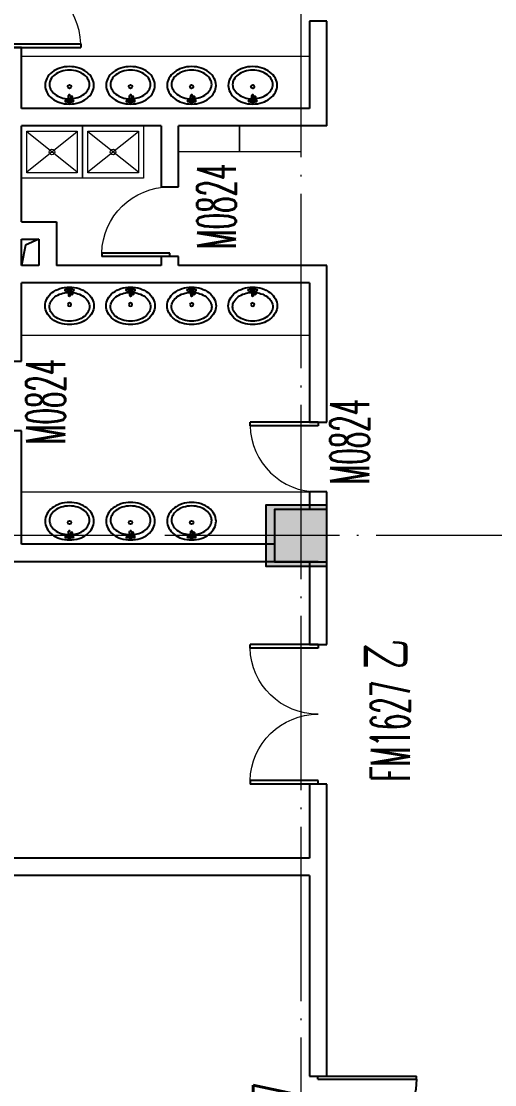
# Model space of a CAD drawing. Extents: x 1417642 to 3570900, y 124798 to 1191112.
# Drawn here: x 1518201 to 1523626, y 184533 to 196733 of the extents above; entities that cross this region are included whole.
import ezdxf

# ---------------------------------------------------------------- set-up
doc = ezdxf.new("R2010")
doc.units = 0
doc.header["$LTSCALE"] = 1000
doc.header["$MEASUREMENT"] = 0
doc.linetypes.add('DOTE', pattern=[2.42, 2, -0.2, 0.02, -0.2])
doc.layers.get('0').update_dxf_attribs({"linetype": 'CONTINUOUS'})
for name, color, linetype in [('colu', 2, 'CONTINUOUS'), ('COLUMN', 9, 'CONTINUOUS'), ('DOTE', 1, 'DOTE'), ('LATRINE', 6, 'CONTINUOUS'), ('LVTRY', 6, 'CONTINUOUS'), ('PUB_HATCH', 8, 'CONTINUOUS'), ('tiaozheng', 20, 'CONTINUOUS'), ('WALL', 4, 'CONTINUOUS'), ('WINDOW', 2, 'CONTINUOUS'), ('WINDOW_TEXT', 7, 'CONTINUOUS'), ('柱填充', 8, 'CONTINUOUS')]:
    doc.layers.add(name, color=color, linetype=linetype)
doc.styles.add('_TCH_WINDOW', font='ROMANS.shx', dxfattribs={"width": 0.7, "height": 400, "bigfont": 'Z.shx'})

# ---------------------------------------------------------------- blocks, each defined once
blk = doc.blocks.new('i89')
at = {"layer": '柱填充'}
h = blk.add_hatch(color=256, dxfattribs=at)
h.paths.add_polyline_path([(1555333, 501498), (1555333, 502098), (1554733, 502098), (1554733, 501498)])
h.paths.add_polyline_path([(1525733, 501498), (1525733, 502098), (1525133, 502098), (1525133, 501498)])
h.paths.add_polyline_path([(1517733, 501498), (1517733, 502098), (1517133, 502098), (1517133, 501498)])
h.paths.add_polyline_path([(1509733, 501498), (1509733, 502098), (1509133, 502098), (1509133, 501498)])
h.paths.add_polyline_path([(1501733, 501498), (1501733, 502098), (1501133, 502098), (1501133, 501498)])
h.paths.add_polyline_path([(1498133, 501498), (1498133, 502098), (1497533, 502098), (1497533, 501498)])
h.paths.add_polyline_path([(1498133, 529448), (1498133, 530148), (1497433, 530148), (1497433, 529448)])
h.paths.add_polyline_path([(1498133, 537448), (1498133, 538148), (1497433, 538148), (1497433, 537448)])
h.paths.add_polyline_path([(1541783, 545398), (1541783, 546098), (1541083, 546098), (1541083, 545398)])
h.paths.add_polyline_path([(1565333, 559098), (1565333, 559698), (1564733, 559698), (1564733, 559098)])
h.paths.add_polyline_path([(1565383, 549098), (1565383, 549798), (1564683, 549798), (1564683, 549098)])
h.paths.add_polyline_path([(1565333, 545498), (1565333, 546098), (1564733, 546098), (1564733, 545498)])
h.paths.add_polyline_path([(1565383, 538098), (1564683, 538098), (1564683, 537498), (1565383, 537498)])
h.paths.add_polyline_path([(1565333, 529498), (1565333, 530098), (1564733, 530098), (1564733, 529498)])
h.paths.add_polyline_path([(1565333, 519498), (1565333, 520098), (1564733, 520098), (1564733, 519498)])
h.paths.add_polyline_path([(1565333, 511498), (1565333, 512098), (1564733, 512098), (1564733, 511498)])
h.paths.add_polyline_path([(1565333, 501498), (1565333, 502098), (1564733, 502098), (1564733, 501498)])
h.paths.add_polyline_path([(1555333, 559098), (1555333, 559698), (1554733, 559698), (1554733, 559098)])
h.paths.add_polyline_path([(1555333, 549098), (1555333, 549698), (1554733, 549698), (1554733, 549098)])
h.paths.add_polyline_path([(1555333, 545498), (1555333, 546098), (1554733, 546098), (1554733, 545498)])
h.paths.add_polyline_path([(1555333, 537498), (1555333, 538098), (1554733, 538098), (1554733, 537498)])
h.paths.add_polyline_path([(1555433, 529448), (1555433, 530148), (1554733, 530148), (1554733, 529448)])
h.paths.add_polyline_path([(1555433, 519448), (1555433, 520148), (1554733, 520148), (1554733, 519448)])
h.paths.add_polyline_path([(1555433, 511498), (1555433, 512198), (1554733, 512198), (1554733, 511498)])
h.paths.add_polyline_path([(1551733, 557298), (1551733, 557898), (1551133, 557898), (1551133, 557298)])
h.paths.add_polyline_path([(1551783, 549098), (1551783, 549798), (1551083, 549798), (1551083, 549098)])
h.paths.add_polyline_path([(1551733, 545498), (1551733, 546098), (1551133, 546098), (1551133, 545498)])
h.paths.add_polyline_path([(1551733, 537498), (1551733, 538098), (1551133, 538098), (1551133, 537498)])
h.paths.add_polyline_path([(1551733, 529498), (1551733, 530098), (1551133, 530098), (1551133, 529498)])
h.paths.add_polyline_path([(1551733, 519498), (1551733, 520098), (1551133, 520098), (1551133, 519498)])
h.paths.add_polyline_path([(1551783, 511498), (1551783, 512198), (1551083, 512198), (1551083, 511498)])
h.paths.add_polyline_path([(1551733, 501498), (1551733, 502098), (1551133, 502098), (1551133, 501498)])
h.paths.add_polyline_path([(1541733, 559098), (1541733, 559698), (1541133, 559698), (1541133, 559098)])
h.paths.add_polyline_path([(1541733, 557298), (1541733, 557898), (1541133, 557898), (1541133, 557298)])
h.paths.add_polyline_path([(1541783, 549098), (1541783, 549798), (1541083, 549798), (1541083, 549098)])
h.paths.add_polyline_path([(1541733, 537498), (1541733, 538298), (1541133, 538298), (1541133, 537498)])
h.paths.add_polyline_path([(1541733, 519298), (1541733, 520098), (1541133, 520098), (1541133, 519298)])
h.paths.add_polyline_path([(1541833, 511498), (1541833, 512298), (1541033, 512298), (1541033, 511498)])
h.paths.add_polyline_path([(1541733, 501498), (1541733, 502098), (1541133, 502098), (1541133, 501498)])
h.paths.add_polyline_path([(1533733, 559098), (1533733, 559698), (1533133, 559698), (1533133, 559098)])
h.paths.add_polyline_path([(1533783, 549098), (1533783, 549798), (1533083, 549798), (1533083, 549098)])
h.paths.add_polyline_path([(1533733, 545498), (1533733, 546098), (1533133, 546098), (1533133, 545498)])
h.paths.add_polyline_path([(1533733, 537498), (1533733, 538298), (1533133, 538298), (1533133, 537498)])
h.paths.add_polyline_path([(1533733, 519298), (1533733, 520098), (1533133, 520098), (1533133, 519298)])
h.paths.add_polyline_path([(1533833, 511498), (1533833, 512298), (1533033, 512298), (1533033, 511498)])
h.paths.add_polyline_path([(1533733, 501498), (1533733, 502098), (1533133, 502098), (1533133, 501498)])
h.paths.add_polyline_path([(1525733, 559098), (1525733, 559698), (1525133, 559698), (1525133, 559098)])
h.paths.add_polyline_path([(1525783, 549098), (1525783, 549798), (1525083, 549798), (1525083, 549098)])
h.paths.add_polyline_path([(1525733, 545498), (1525733, 546098), (1525133, 546098), (1525133, 545498)])
h.paths.add_polyline_path([(1525733, 537498), (1525733, 538298), (1525133, 538298), (1525133, 537498)])
h.paths.add_polyline_path([(1525733, 519298), (1525733, 520098), (1525133, 520098), (1525133, 519298)])
h.paths.add_polyline_path([(1525833, 511498), (1525833, 512298), (1525033, 512298), (1525033, 511498)])
h.paths.add_polyline_path([(1517733, 559098), (1517733, 559698), (1517133, 559698), (1517133, 559098)])
h.paths.add_polyline_path([(1517783, 549098), (1517783, 549798), (1517083, 549798), (1517083, 549098)])
h.paths.add_polyline_path([(1517733, 545498), (1517733, 546098), (1517133, 546098), (1517133, 545498)])
h.paths.add_polyline_path([(1517733, 537498), (1517733, 538298), (1517133, 538298), (1517133, 537498)])
h.paths.add_polyline_path([(1517733, 519298), (1517733, 520098), (1517133, 520098), (1517133, 519298)])
h.paths.add_polyline_path([(1517833, 511498), (1517833, 512298), (1517033, 512298), (1517033, 511498)])
h.paths.add_polyline_path([(1509733, 559098), (1509733, 559698), (1509133, 559698), (1509133, 559098)])
h.paths.add_polyline_path([(1509783, 549098), (1509783, 549798), (1509083, 549798), (1509083, 549098)])
h.paths.add_polyline_path([(1509733, 545498), (1509733, 546098), (1509133, 546098), (1509133, 545498)])
h.paths.add_polyline_path([(1509733, 537498), (1509733, 538298), (1509133, 538298), (1509133, 537498)])
h.paths.add_polyline_path([(1509733, 519298), (1509733, 520098), (1509133, 520098), (1509133, 519298)])
h.paths.add_polyline_path([(1509833, 511498), (1509833, 512298), (1509033, 512298), (1509033, 511498)])
h.paths.add_polyline_path([(1509733, 480798), (1509733, 481398), (1509133, 481398), (1509133, 480798)])
h.paths.add_polyline_path([(1501733, 559098), (1501733, 559698), (1501133, 559698), (1501133, 559098)])
h.paths.add_polyline_path([(1501733, 549098), (1501733, 549698), (1501133, 549698), (1501133, 549098)])
h.paths.add_polyline_path([(1501733, 545498), (1501733, 546098), (1501133, 546098), (1501133, 545498)])
h.paths.add_polyline_path([(1501733, 537498), (1501733, 538098), (1501133, 538098), (1501133, 537498)])
h.paths.add_polyline_path([(1501733, 529498), (1501733, 530098), (1501133, 530098), (1501133, 529498)])
h.paths.add_polyline_path([(1501733, 519498), (1501733, 520098), (1501133, 520098), (1501133, 519498)])
h.paths.add_polyline_path([(1501833, 511498), (1501833, 512198), (1501133, 512198), (1501133, 511498)])
h.paths.add_polyline_path([(1501733, 480798), (1501733, 481398), (1501133, 481398), (1501133, 480798)])
h.paths.add_polyline_path([(1498133, 559098), (1498133, 559698), (1497533, 559698), (1497533, 559098)])
h.paths.add_polyline_path([(1498183, 549098), (1498183, 549798), (1497483, 549798), (1497483, 549098)])
h.paths.add_polyline_path([(1498133, 545498), (1498133, 546098), (1497533, 546098), (1497533, 545498)])
h.paths.add_polyline_path([(1498133, 519448), (1498133, 520148), (1497433, 520148), (1497433, 519448)])
h.paths.add_polyline_path([(1498133, 511448), (1498133, 512148), (1497433, 512148), (1497433, 511448)])
h.paths.add_polyline_path([(1498133, 480798), (1498133, 481398), (1497533, 481398), (1497533, 480798)])
h.paths.add_polyline_path([(1488133, 559098), (1488133, 559698), (1487533, 559698), (1487533, 559098)])
h.paths.add_polyline_path([(1488233, 549098), (1488233, 549798), (1487533, 549798), (1487533, 549098)])
h.paths.add_polyline_path([(1488133, 545498), (1488133, 546098), (1487533, 546098), (1487533, 545498)])
h.paths.add_polyline_path([(1488133, 537498), (1488133, 538098), (1487533, 538098), (1487533, 537498)])
h.paths.add_polyline_path([(1488133, 529498), (1488133, 530098), (1487533, 530098), (1487533, 529498)])
h.paths.add_polyline_path([(1488133, 519498), (1488133, 520098), (1487533, 520098), (1487533, 519498)])
h.paths.add_polyline_path([(1488133, 511498), (1488133, 512098), (1487533, 512098), (1487533, 511498)])
h.paths.add_polyline_path([(1488133, 501498), (1488133, 502098), (1487533, 502098), (1487533, 501498)])
h.paths.add_polyline_path([(1488133, 480798), (1488133, 481398), (1487533, 481398), (1487533, 480798)])
h.paths.add_polyline_path([(1498133, 484398), (1498133, 485198), (1497433, 485198), (1497433, 484398)])
h.paths.add_polyline_path([(1498134, 496298), (1498134, 497098), (1497433, 497098), (1497433, 496298)])
h.paths.add_polyline_path([(1487533, 497098), (1487533, 496298), (1488233, 496298), (1488233, 497098)])
h.paths.add_polyline_path([(1487533, 485198), (1487533, 484398), (1488233, 484398), (1488233, 485198)])
h.paths.add_polyline_path([(1509733, 496298), (1509733, 497098), (1509033, 497098), (1509033, 496298)])
h.paths.add_polyline_path([(1509733, 484398), (1509733, 485198), (1509033, 485198), (1509033, 484398)])
at = {"layer": 'colu'}
blk.add_lwpolyline([(1498133, 511448), (1498133, 512148), (1497433, 512148), (1497433, 511448)], close=True, dxfattribs=at)
blk = doc.blocks.new('$DorLib2D$00000225')
at = {"color": 0}
for p, q in [((0.475, -0.0014), (0.475, 0.7521)), ((0.475, 0.7521), (0.5, 0.7521)), ((0.5, -0.0014), (0.5, 0.7521)), ((-0.5, 0), (-0.5, 0.252)), ((-0.475, 0.252), (-0.5, 0.252)), ((-0.475, 0), (-0.475, 0.252)), ((-0.475, 0), (-0.5, 0)), ((0.475, -0.0014), (0.5, -0.0014))]:
    blk.add_line(p, q, dxfattribs=at)
for centre, radius, start, end in [((0.5046, -0.0019), 0.7546, 92.24927, 179.72377), ((-0.5008, 0.0026), 0.2508, 359.78987, 84.09744)]:
    blk.add_arc(centre, radius, start, end, dxfattribs=at)
blk = doc.blocks.new('_FZH')
blk.add_lwpolyline([(-0.5, -0.5), (0.5, -0.5), (0.5, 0.5), (-0.5, 0.5)], close=True)
at = {"layer": 'PUB_HATCH'}
blk.add_solid([(-0.5, -0.5), (0.5, -0.5), (-0.5, 0.5), (0.5, 0.5)], dxfattribs=at)
blk = doc.blocks.new('$lvtry$00000193')
for p, q in [((-17, -43, 0), (-17, -33, 0)), ((17, -43, 0), (17, -33, 0))]:
    blk.add_line(p, q)
at = {"elevation": 0}
blk.add_lwpolyline([(280, -215, 0.12431), (260, -136, 0.105707), (198, -63, 0.086941), (110, -17, 0.077137), (0, 0, 0.077137), (-110, -17, 0.086941), (-198, -63, 0.105707), (-260, -136, 0.12431), (-280, -215, 0.12431), (-260, -294, 0.105707), (-198, -367, 0.086941), (-110, -413, 0.077137), (0, -430, 0.077137), (110, -413, 0.086941), (198, -367, 0.105707), (260, -294, 0.12431)], format="xyb", close=True, dxfattribs=at)
blk.add_lwpolyline([(-25, -61, 0.056876), (-95, -75, 0.086941), (-168, -113, 0.105707), (-216, -170, 0.12431), (-230, -225, 0.12431), (-216, -280, 0.105707), (-168, -337, 0.086941), (-95, -375, 0.077137), (0, -390, 0.077137), (95, -375, 0.086941), (168, -337, 0.105707), (216, -280, 0.12431), (230, -225, 0.12431), (216, -170, 0.105707), (168, -113, 0.086941), (95, -75, 0.06676), (13, -60, 0.06676)], format="xyb", dxfattribs=at)
for centre, radius in [((0, -43, 0), 16.7), ((0, -200, 0), 20)]:
    blk.add_circle(centre, radius)
for centre, radius, start, end in [((-40, -34, 0), 10.1, 106.6096, 258.1648), ((-64, 234, 0), 259, 274.7069, 282.3732), ((-75, -213, 0), 173, 71.36, 79.1873), ((-29, -80, 0), 6.77, 155.344, 308.3224), ((-171, 19, 0), 166, 324.8411, 338.1337), ((-171, 19, 0), 170, 324.8411, 331.3523), ((-29, -80, 0), 3.37, 155.344, 308.3224), ((100, -194, 0), 170, 132.3141, 138.8253), ((100, -194, 0), 166, 125.5327, 138.8253), ((-12, -58, 0), 10.6, 201.8924, 261.774), ((0, -33, 0), 16.7, 0, 180), ((-381, -115, 0), 372, 2.3982, 6.7627), ((0, -96, 0), 9.9, 201.7837, 338.2163), ((64, 234, 0), 259, 257.6268, 265.2931), ((381, -115, 0), 372, 170.1008, 177.6018), ((75, -213, 0), 173, 100.8127, 110.4191), ((40, -34, 0), 10.1, 281.8352, 73.3904)]:
    blk.add_arc(centre, radius, start, end)
blk.add_point((0, -33, 0))
blk = doc.blocks.new('$DorLib2D$00000001')
for p, q in [((0.45, 0.975), (0.5, 0.975)), ((0.45, 0), (0.45, 0.975)), ((0.5, 0), (0.5, 0.975)), ((0.5, 0), (0.45, 0))]:
    blk.add_line(p, q)
at = {"lineweight": 13}
blk.add_arc((0.475, 0), 0.975, 91.4693, 180, dxfattribs=at)
blk = doc.blocks.new('$DorLib2D$00000002')
for p, q in [((-0.5, 0), (-0.5, 0.4875)), ((-0.475, 0.4875), (-0.5, 0.4875)), ((-0.475, 0), (-0.475, 0.4875)), ((0.475, 0), (0.475, 0.4875)), ((0.475, 0.4875), (0.5, 0.4875)), ((0.5, 0), (0.5, 0.4875)), ((-0.5, 0), (-0.475, 0)), ((0.5, 0), (0.475, 0))]:
    blk.add_line(p, q)
at = {"lineweight": 13}
for centre, start, end in [((-0.4875, 0), 0, 88.53072), ((0.4875, 0), 91.46928, 180)]:
    blk.add_arc(centre, 0.4875, start, end, dxfattribs=at)

msp = doc.modelspace()

# ---------------------------------------------------------------- linework, layer by layer
at = {"layer": 'DOTE', "lineweight": 0}
for points in [[(1521403.1, 216532.7), (1521403.1, 132632.2)], [(1596866.6, 190832.7), (1501403.1, 190832.7)]]:
    msp.add_lwpolyline(points, dxfattribs=at)
at = {"layer": 'LATRINE', "lineweight": 0, "elevation": 0}
for points in [[(1518203.1, 196332.7), (1521503.1, 196332.7)], [(1518203.1, 193132.7), (1521503.1, 193132.7)], [(1518203.1, 191332.7), (1521603.1, 191332.7)]]:
    msp.add_lwpolyline(points, dxfattribs=at)
at = {"layer": 'LVTRY', "lineweight": 0}
for p, q in [((1518843.1, 195464.7), (1518263.1, 195001.1)), ((1518843.1, 195001.1), (1518263.1, 195464.7)), ((1519543.1, 195464.7), (1518963.1, 195001.1)), ((1519543.1, 195001.1), (1518963.1, 195464.7))]:
    msp.add_line(p, q, dxfattribs=at)
for points in [[(1518203.1, 195532.7), (1518903.1, 195532.7), (1518903.1, 194933), (1518203.1, 194933)], [(1518263.1, 195472.7), (1518843.1, 195472.7), (1518843.1, 194993), (1518263.1, 194993)], [(1518903.1, 195532.7), (1519603.1, 195532.7), (1519603.1, 194933), (1518903.1, 194933)], [(1518963.1, 195472.7), (1519543.1, 195472.7), (1519543.1, 194993), (1518963.1, 194993)], [(1520003.1, 195532.7), (1520703.1, 195532.7), (1520703.1, 195233), (1520003.1, 195233)], [(1520703.1, 195532.7), (1521403.1, 195532.7), (1521403.1, 195233), (1520703.1, 195233)]]:
    msp.add_lwpolyline(points, close=True, dxfattribs=at)
for centre in [(1518553.1, 195232.9), (1519253.1, 195232.9)]:
    msp.add_circle(centre, 32.1, dxfattribs=at)
at = {"layer": 'tiaozheng', "color": 2}
for p, q in [((1518403.1, 194232.7), (1518250.1, 194163.1)), ((1518250.1, 194163.1), (1518203.1, 193932.7))]:
    msp.add_line(p, q, dxfattribs=at)
at = {"layer": 'WALL'}
for p, q in [((1521703.1, 196732.7), (1521503.1, 196732.7)), ((1521503.1, 196732.7), (1521503.1, 195732.7)), ((1521703.1, 195532.7), (1521703.1, 196732.7)), ((1518203.1, 196432.7), (1518003.1, 196432.7)), ((1518203.1, 195732.7), (1518203.1, 196432.7)), ((1519903.1, 195732.7), (1518203.1, 195732.7)), ((1521503.1, 195732.7), (1519903.1, 195732.7)), ((1519803.1, 195532.7), (1518203.1, 195532.7)), ((1518203.1, 194632.7), (1518203.1, 195532.7)), ((1519803.1, 195532.7), (1519803.1, 194832.7)), ((1521703.1, 195532.7), (1520003.1, 195532.7)), ((1520003.1, 194832.7), (1520003.1, 195532.7)), ((1519803.1, 194832.7), (1520003.1, 194832.7)), ((1518203.1, 194432.7), (1518203.1, 194632.7)), ((1518203.1, 194432.7), (1518603.1, 194432.7)), ((1518603.1, 194432.7), (1518603.1, 193932.7)), ((1518203.1, 194232.7), (1518403.1, 194232.7)), ((1518203.1, 193932.7), (1518203.1, 194232.7)), ((1518403.1, 194232.7), (1518403.1, 193932.7)), ((1520003.1, 194032.7), (1519803.1, 194032.7)), ((1519803.1, 194032.7), (1519803.1, 193932.7)), ((1520003.1, 193932.7), (1520003.1, 194032.7)), ((1518403.1, 193932.7), (1518203.1, 193932.7)), ((1519803.1, 193932.7), (1518603.1, 193932.7)), ((1521703.1, 193932.7), (1520003.1, 193932.7)), ((1521703.1, 192132.7), (1521703.1, 193932.7)), ((1518503.1, 193732.7), (1518203.1, 193732.7)), ((1518203.1, 192832.7), (1518203.1, 193732.7)), ((1519903.1, 193732.7), (1518503.1, 193732.7)), ((1521503.1, 193732.7), (1519903.1, 193732.7)), ((1521503.1, 193732.7), (1521503.1, 192132.7)), ((1518003.1, 192832.7), (1518203.1, 192832.7)), ((1518203.1, 192032.7), (1518003.1, 192032.7)), ((1518203.1, 191332.7), (1518203.1, 192032.7)), ((1521503.1, 192132.7), (1521703.1, 192132.7)), ((1518203.1, 190732.7), (1518203.1, 191332.7)), ((1521703.1, 191332.7), (1521503.1, 191332.7)), ((1521503.1, 191332.7), (1521503.1, 191132.8)), ((1521703.1, 191132.8), (1521703.1, 191332.7)), ((1521103.1, 190732.7), (1518203.1, 190732.7)), ((1521603.1, 190532.7), (1518103.1, 190532.7)), ((1521503.1, 190532.8), (1521503.1, 189582.7)), ((1521703.1, 189582.7), (1521703.1, 190532.8)), ((1521503.1, 189582.7), (1521703.1, 189582.7)), ((1521703.1, 187982.7), (1521503.1, 187982.7)), ((1521503.1, 187982.7), (1521503.1, 187132.7)), ((1521703.1, 187032.8), (1521703.1, 187982.7)), ((1521503.1, 187132.7), (1511303.1, 187132.7)), ((1521703.1, 184632.7), (1521703.1, 187032.7)), ((1521503.1, 186932.7), (1511303.1, 186932.7)), ((1521503.1, 186932.7), (1521503.1, 184632.7)), ((1521503.1, 184632.7), (1521703.1, 184632.7))]:
    msp.add_line(p, q, dxfattribs=at)

# ---------------------------------------------------------------- block references
at = {"layer": 'COLUMN', "lineweight": 0, "xscale": 600, "yscale": 600, "zscale": 600}
msp.add_blockref('_FZH', (1521403.1, 190832.8), dxfattribs=at)
at = {"layer": 'LVTRY', "lineweight": 0, "rotation": 180}
for p in [(1518753.1, 195782.7, 0), (1519453.1, 195782.7, 0), (1520153.1, 195782.7, 0), (1520853.1, 195782.7, 0), (1518753.1, 190782.7, 0), (1519453.1, 190782.7, 0), (1520153.1, 190782.7, 0)]:
    msp.add_blockref('$lvtry$00000193', p, dxfattribs=at)
at = {"layer": 'LVTRY', "lineweight": 0, "yscale": -1, "rotation": 180}
for p in [(1518753.1, 193682.7, 0), (1519453.1, 193682.7, 0), (1520153.1, 193682.7, 0), (1520853.1, 193682.7, 0)]:
    msp.add_blockref('$lvtry$00000193', p, dxfattribs=at)
at = {"layer": 'tiaozheng'}
msp.add_blockref('i89', (23570, -320965.6), dxfattribs=at)
at = {"layer": 'WINDOW', "lineweight": 0}
ref = msp.add_blockref('$DorLib2D$00000001', (1518103.1, 196832.7), dxfattribs=dict(at, xscale=-800, yscale=-800, zscale=-800, rotation=90))
ref.add_attrib('A', 'M0824', (1517672.5, 196518.2), dxfattribs={"layer": 'WINDOW_TEXT', "lineweight": 0, "height": 446.25, "rotation": 90, "style": '_TCH_WINDOW', "width": 0.494118})
ref = msp.add_blockref('$DorLib2D$00000001', (1519903.1, 194432.7), dxfattribs=dict(at, xscale=-800, yscale=800, zscale=-800, rotation=90))
ref.add_attrib('A', 'M0824', (1520661.5, 194118.2), dxfattribs={"layer": 'WINDOW_TEXT', "lineweight": 0, "height": 446.25, "rotation": 90, "style": '_TCH_WINDOW', "width": 0.494118})
ref = msp.add_blockref('$DorLib2D$00000001', (1518103.1, 192432.7), dxfattribs=dict(at, xscale=-800, yscale=800, zscale=-800, rotation=90))
ref.add_attrib('A', 'M0824', (1518702.7, 191878.8), dxfattribs={"layer": 'WINDOW_TEXT', "lineweight": 0, "height": 446.25, "rotation": 90, "style": '_TCH_WINDOW', "width": 0.494118})
ref = msp.add_blockref('$DorLib2D$00000001', (1521603.1, 191732.7), dxfattribs=dict(at, xscale=800, yscale=800, zscale=800, rotation=90))
ref.add_attrib('A', 'M0824', (1522187.2, 191418.2), dxfattribs={"layer": 'WINDOW_TEXT', "lineweight": 0, "height": 446.25, "rotation": 90, "style": '_TCH_WINDOW', "width": 0.494118})
at = {"layer": 'WINDOW', "lineweight": 0, "xscale": -1600, "yscale": 1600, "zscale": -1600, "rotation": 90}
msp.add_blockref('$DorLib2D$00000002', (1521603.1, 188782.7), dxfattribs=at)
at = {"layer": 'WINDOW', "lineweight": 0}
ref = msp.add_blockref('$DorLib2D$00000225', (1521603.1, 183882.7), dxfattribs=dict(at, xscale=1500, yscale=-1500, zscale=1500, rotation=90))
ref.add_attrib('A', 'M1527', (1521304.4, 183573.5), dxfattribs={"layer": 'WINDOW_TEXT', "lineweight": 0, "height": 446.25, "rotation": 90, "style": '_TCH_WINDOW', "width": 0.494118})

# ---------------------------------------------------------------- texts
at = {"layer": 'WINDOW_TEXT', "style": '_TCH_WINDOW'}
for s, height, width, p in [('乙', 525, 0.7, (1522653.1, 189294.5)), ('FM1627', 446.25, 0.494118, (1522653.1, 188013.5))]:
    msp.add_text(s, height=height, rotation=90, dxfattribs=dict(at, width=width)).set_placement(p)

doc.saveas('drawing.dxf')
